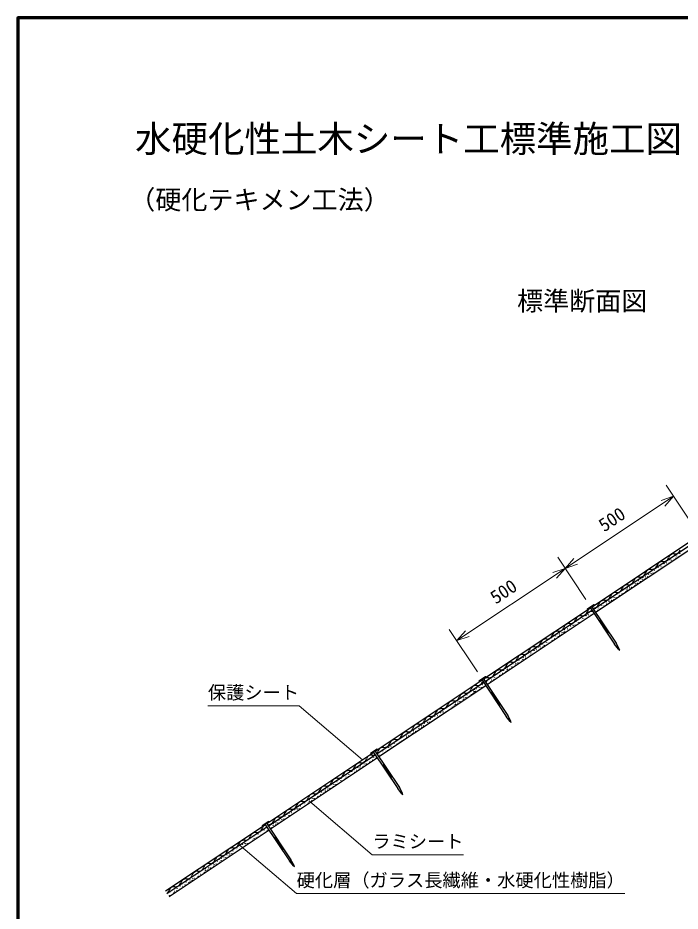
# Model space of a CAD drawing. Units: millimetres, scale not verified. Extents: x 200 to 8200, y 200 to 5825.
# Drawn here: x 200 to 2742, y 2309 to 5740 of the extents above; entities that cross this region are included whole.
import ezdxf
from ezdxf.enums import TextEntityAlignment as Align

# ---------------------------------------------------------------- set-up
doc = ezdxf.new("R2010")
doc.units = ezdxf.units.MM
doc.header["$LTSCALE"] = 20
for name, color, linetype, lineweight in [('C-STR', 7, 'Continuous', 25), ('C-STR-DIM', 1, 'Continuous', 13), ('C-STR-HTXT', 1, 'Continuous', 13), ('C-TTL', 2, 'Continuous', 70)]:
    doc.layers.add(name, color=color, linetype=linetype, lineweight=lineweight)
doc.layers.add('C-TTL-TXT', color=7, linetype='Continuous')
doc.styles.add('ＭＳ ゴシック', font='')
doc.styles.get('ＭＳ ゴシック').set_extended_font_data('MS Gothic')

msp = doc.modelspace()

# ---------------------------------------------------------------- linework, layer by layer
at = {"layer": 'C-STR'}
for p, q in [((2814.26, 3749.93), (2404.06, 3476.46)), ((2409.63, 3468.12), (2819.83, 3741.58)), ((2828.15, 3729.11), (2417.95, 3455.64)), ((2398.24, 3472.58), (1988.03, 3199.11)), ((2386.05, 3470.07), (2411.05, 3486.75)), ((2386.87, 3468.85), (2386.05, 3470.07)), ((2411.87, 3485.53), (2386.87, 3468.85)), ((2396.46, 3475.25), (2490.64, 3334.07)), ((2402.28, 3479.13), (2496.46, 3337.95)), ((2411.87, 3485.53), (2411.05, 3486.75)), ((1993.6, 3190.77), (2403.8, 3464.23)), ((2412.13, 3451.76), (2001.93, 3178.29)), ((2431.51, 3422.7), (2437.33, 3426.58)), ((2433.57, 3419.62), (2439.39, 3423.5)), ((2435.62, 3416.54), (2441.44, 3420.42)), ((2437.67, 3413.46), (2443.5, 3417.34)), ((2439.73, 3410.38), (2445.55, 3414.26)), ((2441.78, 3407.3), (2447.61, 3411.18)), ((2443.84, 3404.22), (2449.66, 3408.1)), ((2445.89, 3401.14), (2451.72, 3405.02)), ((2447.95, 3398.06), (2453.77, 3401.94)), ((2450, 3394.98), (2455.83, 3398.86)), ((2452.06, 3391.9), (2457.88, 3395.78)), ((2454.11, 3388.82), (2459.94, 3392.7)), ((2456.17, 3385.74), (2461.99, 3389.62)), ((2458.22, 3382.66), (2464.04, 3386.54)), ((2460.28, 3379.58), (2466.1, 3383.46)), ((2462.33, 3376.5), (2468.15, 3380.38)), ((2506.18, 3314.38), (2490.64, 3334.07)), ((2508.67, 3316.04), (2496.46, 3337.95)), ((2506.18, 3314.38), (2510.2, 3311.05)), ((2510.2, 3311.05), (2508.67, 3316.04)), ((1982.21, 3195.23), (1572.01, 2921.76)), ((1970.02, 3192.72), (1995.03, 3209.4)), ((1970.84, 3191.5), (1970.02, 3192.72)), ((1995.85, 3208.18), (1970.84, 3191.5)), ((1980.43, 3197.9), (2074.61, 3056.72)), ((1986.25, 3201.78), (2080.44, 3060.6)), ((1995.85, 3208.18), (1995.03, 3209.41)), ((1577.58, 2913.42), (1987.78, 3186.88)), ((1996.1, 3174.41), (1585.9, 2900.94)), ((2015.49, 3145.35), (2021.31, 3149.23)), ((2017.54, 3142.27), (2023.36, 3146.15)), ((2019.59, 3139.19), (2025.42, 3143.07)), ((2021.65, 3136.11), (2027.47, 3139.99)), ((2023.7, 3133.03), (2029.53, 3136.91)), ((2025.76, 3129.95), (2031.58, 3133.83)), ((2027.81, 3126.87), (2033.64, 3130.75)), ((2029.87, 3123.79), (2035.69, 3127.67)), ((2031.92, 3120.71), (2037.75, 3124.59)), ((2033.98, 3117.63), (2039.8, 3121.51)), ((2036.03, 3114.55), (2041.86, 3118.43)), ((2038.09, 3111.47), (2043.91, 3115.35)), ((2040.14, 3108.39), (2045.96, 3112.27)), ((2042.2, 3105.31), (2048.02, 3109.19)), ((2044.25, 3102.23), (2050.07, 3106.11)), ((2046.3, 3099.15), (2052.13, 3103.03)), ((2090.15, 3037.03), (2074.61, 3056.72)), ((2092.65, 3038.69), (2080.44, 3060.6)), ((2090.15, 3037.03), (2094.17, 3033.7)), ((2094.17, 3033.7), (2092.65, 3038.69)), ((1566.18, 2917.88), (1155.98, 2644.41)), ((1554, 2915.37), (1579, 2932.05)), ((1579.82, 2930.83), (1554.81, 2914.15)), ((1564.41, 2920.55), (1658.59, 2779.37)), ((1570.23, 2924.43), (1664.41, 2783.25)), ((1579.82, 2930.83), (1579, 2932.06)), ((1161.55, 2636.07), (1571.75, 2909.54)), ((1580.08, 2897.06), (1169.88, 2623.59)), ((1554.81, 2914.15), (1554, 2915.37)), ((1599.46, 2868), (1605.28, 2871.88)), ((1601.51, 2864.92), (1607.34, 2868.8)), ((1603.57, 2861.84), (1609.39, 2865.72)), ((1605.62, 2858.76), (1611.45, 2862.64)), ((1607.68, 2855.68), (1613.5, 2859.56)), ((1609.73, 2852.6), (1615.56, 2856.48)), ((1611.79, 2849.52), (1617.61, 2853.4)), ((1613.84, 2846.44), (1619.67, 2850.32)), ((1615.9, 2843.36), (1621.72, 2847.24)), ((1617.95, 2840.28), (1623.78, 2844.16)), ((1620.01, 2837.2), (1625.83, 2841.08)), ((1622.06, 2834.12), (1627.88, 2838)), ((1624.11, 2831.04), (1629.94, 2834.92)), ((1626.17, 2827.96), (1631.99, 2831.84)), ((1628.22, 2824.88), (1634.05, 2828.76)), ((1630.28, 2821.8), (1636.1, 2825.69)), ((1676.62, 2761.34), (1664.41, 2783.25)), ((1674.12, 2759.68), (1658.59, 2779.37)), ((1674.12, 2759.68), (1678.15, 2756.35)), ((1678.15, 2756.35), (1676.62, 2761.34)), ((1137.97, 2638.03), (1162.98, 2654.7)), ((1163.79, 2653.48), (1138.79, 2636.8)), ((1148.38, 2643.2), (1242.56, 2502.02)), ((1154.2, 2647.08), (1248.38, 2505.9)), ((1163.79, 2653.48), (1162.98, 2654.71)), ((1150.16, 2640.53), (766.75, 2384.93)), ((772.23, 2376.52), (1155.73, 2632.19)), ((1164.05, 2619.71), (780.43, 2363.96)), ((1138.79, 2636.8), (1137.97, 2638.03)), ((1183.43, 2590.65), (1189.26, 2594.53)), ((1185.49, 2587.57), (1191.31, 2591.45)), ((1187.54, 2584.49), (1193.37, 2588.37)), ((1189.6, 2581.41), (1195.42, 2585.29)), ((1191.65, 2578.33), (1197.48, 2582.21)), ((1193.71, 2575.25), (1199.53, 2579.13)), ((1195.76, 2572.17), (1201.59, 2576.05)), ((1197.82, 2569.09), (1203.64, 2572.97)), ((1199.87, 2566.01), (1205.7, 2569.89)), ((1201.93, 2562.93), (1207.75, 2566.82)), ((1203.98, 2559.85), (1209.8, 2563.74)), ((1206.03, 2556.77), (1211.86, 2560.66)), ((1208.09, 2553.69), (1213.91, 2557.58)), ((1210.14, 2550.61), (1215.97, 2554.5)), ((1212.2, 2547.53), (1218.02, 2551.42)), ((1214.25, 2544.45), (1220.08, 2548.34)), ((1260.59, 2483.99), (1248.38, 2505.9)), ((1258.1, 2482.33), (1242.56, 2502.02)), ((1258.1, 2482.33), (1262.12, 2479)), ((1262.12, 2479), (1260.59, 2483.99))]:
    msp.add_line(p, q, dxfattribs=at)
for centre in [(2728.52, 3672.71), (2735.96, 3672.33), (2740.26, 3683.24), (2680.35, 3643.3), (2686.63, 3650.61), (2689.81, 3640.19), (2690.68, 3646.27), (2698.8, 3647.56), (2703.09, 3658.46), (2709.37, 3665.77), (2709.83, 3655.39), (2714.02, 3655.73), (2717.95, 3661.98), (2718.1, 3669.4), (2726.98, 3664.97), (2620.44, 3603.36), (2626.72, 3610.67), (2630.77, 3606.33), (2638.89, 3607.62), (2643.18, 3618.52), (2649.46, 3625.83), (2654.11, 3615.79), (2658.04, 3622.04), (2658.19, 3629.46), (2667.07, 3625.03), (2668.61, 3632.77), (2676.06, 3632.4), (2566.81, 3570.73), (2583.27, 3578.58), (2589.55, 3585.89), (2590.02, 3575.52), (2594.2, 3575.85), (2598.13, 3582.11), (2598.28, 3589.53), (2607.16, 3585.1), (2608.7, 3592.83), (2616.15, 3592.46), (2629.9, 3600.26), (2523.37, 3538.64), (2529.65, 3545.95), (2534.29, 3535.92), (2538.23, 3542.17), (2538.38, 3549.59), (2547.26, 3545.16), (2548.79, 3552.89), (2556.24, 3552.52), (2560.53, 3563.42), (2570, 3560.32), (2570.86, 3566.39), (2578.98, 3567.68), (2478.32, 3502.23), (2478.47, 3509.65), (2487.35, 3505.22), (2488.89, 3512.95), (2496.33, 3512.58), (2500.63, 3523.48), (2506.91, 3530.79), (2510.09, 3520.38), (2510.96, 3526.45), (2519.07, 3527.74), (2418.56, 3469.71), (2428.98, 3473.01), (2436.43, 3472.64), (2440.72, 3483.54), (2447, 3490.86), (2450.18, 3480.44), (2454.42, 3482.67), (2458.5, 3496.34), (2459.17, 3487.8), (2467.38, 3491.91), (2468.92, 3499.64), (2474.39, 3495.98), (2369.07, 3433.08), (2374.16, 3439.17), (2376.52, 3432.7), (2380.81, 3443.61), (2387.09, 3450.92), (2390.27, 3440.5), (2391.14, 3446.57), (2399.26, 3447.86), (2403.55, 3458.77), (2418.41, 3462.29), (2427.44, 3465.28), (2320.9, 3403.67), (2327.18, 3410.98), (2330.36, 3400.56), (2331.23, 3406.64), (2339.35, 3407.93), (2343.27, 3421.7), (2351.85, 3417.92), (2352, 3425.33), (2360.88, 3420.91), (2362.41, 3428.64), (2263.77, 3365.58), (2270.05, 3372.89), (2274.69, 3362.85), (2278.63, 3369.1), (2278.78, 3376.52), (2287.66, 3372.09), (2289.19, 3379.82), (2294.66, 3376.16), (2296.64, 3379.45), (2298.6, 3382.41), (2298.75, 3389.83), (2307.62, 3385.4), (2309.16, 3393.14), (2316.61, 3392.77), (2211.31, 3333.39), (2219.89, 3329.61), (2229.29, 3339.89), (2236.73, 3339.51), (2241.03, 3350.42), (2247.31, 3357.73), (2250.49, 3347.31), (2251.36, 3353.38), (2259.47, 3354.67), (2158.96, 3296.64), (2169.38, 3299.95), (2176.83, 3299.58), (2181.12, 3310.48), (2187.4, 3317.79), (2190.58, 3307.37), (2191.45, 3313.45), (2197.74, 3323.43), (2199.57, 3314.74), (2202.39, 3313.39), (2203.86, 3325.64), (2206.32, 3319.64), (2215.95, 3323.35), (2107.52, 3264.54), (2111.57, 3260.19), (2119.69, 3261.48), (2123.98, 3272.39), (2130.26, 3279.7), (2134.91, 3269.66), (2138.84, 3275.91), (2138.99, 3283.33), (2147.87, 3278.9), (2149.41, 3286.63), (2154.88, 3282.97), (2158.81, 3289.23), (2167.84, 3292.21), (2064.07, 3232.45), (2070.35, 3239.76), (2075, 3229.72), (2078.94, 3235.97), (2079.08, 3243.39), (2087.96, 3238.96), (2089.5, 3246.7), (2096.95, 3246.32), (2101.24, 3257.23), (2110.7, 3254.12), (2019.03, 3196.04), (2019.18, 3203.45), (2028.06, 3199.03), (2029.59, 3206.76), (2037.04, 3206.39), (2041.33, 3217.29), (2047.61, 3224.6), (2050.8, 3214.19), (2051.66, 3220.26), (2059.78, 3221.55), (1952.61, 3159.08), (1961.46, 3164.04), (1967.74, 3171.35), (1970.92, 3160.93), (1971.79, 3167.01), (1979.9, 3168.3), (1984.2, 3179.2), (1999.21, 3190.14), (2008.09, 3185.71), (2015.09, 3189.78), (1901.55, 3124.1), (1907.83, 3131.41), (1911.88, 3127.07), (1920, 3128.36), (1924.29, 3139.26), (1932.49, 3138.35), (1932.64, 3145.77), (1941.52, 3141.34), (1948.18, 3145.77), (1948.53, 3145.41), (1949.72, 3153.51), (1952.46, 3151.66), (1957.16, 3153.14), (1850.69, 3093.32), (1859.27, 3089.53), (1859.42, 3096.95), (1868.3, 3092.52), (1875.31, 3096.59), (1879.24, 3102.85), (1879.39, 3110.27), (1888.27, 3105.84), (1889.81, 3113.57), (1897.26, 3113.2), (1911.01, 3121), (1799.52, 3057.01), (1809.93, 3060.32), (1817.38, 3059.95), (1821.67, 3070.85), (1827.95, 3078.16), (1831.13, 3067.74), (1832, 3073.82), (1840.12, 3075.11), (1844.41, 3086.01), (1855.34, 3083.28), (1750.03, 3020.38), (1757.47, 3020.01), (1761.77, 3030.91), (1768.04, 3038.22), (1771.23, 3027.81), (1772.09, 3033.88), (1780.21, 3035.17), (1784.51, 3046.07), (1790.78, 3053.38), (1795.43, 3043.34), (1799.37, 3049.6), (1808.39, 3052.58), (1704.63, 2992.82), (1710.91, 3000.13), (1715.56, 2990.09), (1719.49, 2996.34), (1719.64, 3003.76), (1728.52, 2999.33), (1735.53, 3003.41), (1739.46, 3009.66), (1739.61, 3017.08), (1748.49, 3012.65), (1644.72, 2952.88), (1651, 2960.19), (1659.58, 2956.41), (1659.73, 2963.82), (1668.61, 2959.4), (1670.23, 2973.2), (1674.88, 2963.16), (1678.81, 2969.41), (1688.17, 2984.97), (1691.35, 2974.56), (1692.22, 2980.63), (1700.34, 2981.92), (1599.67, 2916.47), (1599.82, 2923.89), (1608.7, 2919.46), (1610.24, 2927.19), (1617.69, 2926.82), (1621.98, 2937.72), (1628.26, 2945.03), (1631.44, 2934.62), (1632.31, 2940.69), (1640.43, 2941.98), (1655.65, 2950.15), (1542.1, 2884.47), (1548.38, 2891.78), (1552.43, 2887.44), (1560.55, 2888.73), (1564.84, 2899.63), (1571.12, 2906.94), (1575.77, 2896.9), (1579.85, 2910.57), (1588.73, 2906.14), (1595.74, 2910.22), (1488.48, 2851.84), (1500.64, 2848.79), (1504.56, 2862.56), (1504.94, 2859.69), (1509.21, 2852.53), (1513.14, 2858.78), (1513.29, 2866.2), (1522.17, 2861.77), (1529.18, 2865.84), (1530.36, 2873.94), (1537.81, 2873.57), (1551.56, 2881.37), (1431.34, 2813.75), (1440.07, 2817.38), (1455.96, 2817.03), (1459.89, 2823.28), (1460.04, 2830.7), (1468.92, 2826.27), (1470.46, 2834), (1477.9, 2833.63), (1482.2, 2844.53), (1491.66, 2841.43), (1492.53, 2847.5), (1390.58, 2780.75), (1398.03, 2780.38), (1402.32, 2791.28), (1408.6, 2798.59), (1411.78, 2788.18), (1412.65, 2794.25), (1420.77, 2795.54), (1425.06, 2806.44), (1435.99, 2803.71), (1439.92, 2809.97), (1448.95, 2812.95), (1342.41, 2751.34), (1348.69, 2758.65), (1351.87, 2748.24), (1352.74, 2754.31), (1360.86, 2755.6), (1365.15, 2766.5), (1371.43, 2773.81), (1376.08, 2763.78), (1380.01, 2770.03), (1380.16, 2777.45), (1389.04, 2773.02), (1285.28, 2713.25), (1291.55, 2720.56), (1300.14, 2716.78), (1300.29, 2724.19), (1309.16, 2719.77), (1316.17, 2723.84), (1320.1, 2730.09), (1320.25, 2737.51), (1329.13, 2733.08), (1330.67, 2740.81), (1338.12, 2740.44), (1231.65, 2680.62), (1240.23, 2676.84), (1240.38, 2684.26), (1249.26, 2679.83), (1250.79, 2687.56), (1258.24, 2687.19), (1262.54, 2698.09), (1268.81, 2705.4), (1272, 2694.99), (1272.86, 2701.06), (1280.98, 2702.35), (1296.2, 2710.52), (1180.47, 2644.32), (1190.89, 2647.62), (1198.33, 2647.25), (1202.63, 2658.15), (1208.91, 2665.46), (1212.09, 2655.05), (1212.96, 2661.12), (1221.07, 2662.41), (1225.37, 2673.31), (1236.3, 2670.59), (1130.23, 2609.25), (1145.49, 2620.06), (1151.77, 2627.37), (1156.42, 2617.33), (1160.35, 2623.59), (1176.39, 2630.65), (1180.32, 2636.9), (1189.35, 2639.89), (1085.58, 2580.12), (1091.86, 2587.43), (1096.51, 2577.4), (1103.17, 2581.83), (1107.1, 2588.09), (1107.25, 2595.5), (1116.13, 2591.08), (1118.46, 2594), (1122.75, 2604.9), (1130.08, 2601.83), (1025.68, 2540.18), (1040.54, 2543.71), (1040.69, 2551.13), (1049.56, 2546.7), (1051.1, 2554.43), (1058.55, 2554.06), (1062.84, 2564.96), (1069.12, 2572.27), (1072.3, 2561.86), (1073.17, 2567.93), (1081.29, 2569.22), (972.05, 2507.56), (980.78, 2511.19), (989.66, 2506.76), (991.2, 2514.49), (998.64, 2514.12), (1002.94, 2525.02), (1009.21, 2532.34), (1012.4, 2521.92), (1013.26, 2527.99), (1021.38, 2529.28), (1036.6, 2537.46), (920.87, 2471.25), (931.29, 2474.56), (938.73, 2474.18), (943.03, 2485.09), (949.31, 2492.4), (952.49, 2481.98), (953.36, 2488.05), (961.47, 2489.34), (965.77, 2500.25), (976.7, 2497.52), (980.63, 2503.77), (883.12, 2445.15), (889.4, 2452.46), (892.58, 2442.04), (893.45, 2448.12), (901.57, 2449.4), (916.79, 2457.58), (920.72, 2463.83), (929.75, 2466.82), (823.21, 2405.21), (829.49, 2412.52), (832.67, 2402.11), (833.54, 2408.18), (841.66, 2409.47), (845.95, 2420.37), (852.23, 2427.68), (856.88, 2417.64), (860.81, 2423.89), (860.96, 2431.31), (869.84, 2426.88), (871.38, 2434.62), (878.83, 2434.25), (781.75, 2369.53), (786.04, 2380.43), (796.97, 2377.7), (800.9, 2383.96), (801.05, 2391.38), (809.93, 2386.95), (811.47, 2394.68), (818.92, 2394.31)]:
    msp.add_circle(centre, 0.3, dxfattribs=at)
for centre, radius, start, end in [((2717.29, 3660.79), 20.38, 82.57791, 164.80209), ((2722.55, 3701.21), 20.38, 262.57791, 344.80209), ((2672.69, 3631.06), 20.38, 82.57791, 164.80209), ((2677.95, 3671.47), 20.38, 262.57791, 344.80209), ((2588.76, 3612.01), 20.38, 262.57791, 344.80209), ((2628.09, 3601.32), 20.38, 82.57791, 164.80209), ((2633.36, 3641.74), 20.38, 262.57791, 344.80209), ((2544.16, 3582.28), 20.38, 262.57791, 344.80209), ((2583.49, 3571.59), 20.38, 82.57791, 164.80209), ((2499.56, 3552.55), 20.38, 262.57791, 344.80209), ((2538.9, 3541.86), 20.38, 82.57791, 164.80209), ((2449.7, 3482.4), 20.38, 82.57791, 164.80209), ((2454.97, 3522.81), 20.38, 262.57791, 344.80209), ((2494.3, 3512.13), 20.38, 82.57791, 164.80209), ((2405.1, 3452.67), 20.38, 108.51755, 164.80209), ((2405.1, 3452.67), 20.38, 82.57791, 86.44219), ((2410.37, 3493.08), 20.38, 262.57791, 344.80209), ((2360.5, 3422.93), 20.38, 82.57791, 164.80209), ((2365.77, 3463.35), 20.38, 262.57791, 344.80209), ((2276.57, 3403.89), 20.38, 262.57791, 344.80209), ((2315.91, 3393.2), 20.38, 82.57791, 164.80209), ((2321.17, 3433.62), 20.38, 262.57791, 344.80209), ((2231.98, 3374.15), 20.38, 262.57791, 344.80209), ((2271.31, 3363.47), 20.38, 82.57791, 164.80209), ((2187.38, 3344.42), 20.38, 262.57791, 344.80209), ((2226.71, 3333.74), 20.38, 82.57791, 164.80209), ((2137.51, 3274.27), 20.38, 82.57791, 164.80209), ((2142.78, 3314.69), 20.38, 262.57791, 344.80209), ((2182.11, 3304.01), 20.38, 82.57791, 164.80209), ((2092.92, 3244.54), 20.38, 82.57791, 164.80209), ((2098.18, 3284.96), 20.38, 262.57791, 344.80209), ((2048.32, 3214.81), 20.38, 82.57791, 164.80209), ((2053.58, 3255.23), 20.38, 262.57791, 344.80209), ((2003.72, 3185.08), 20.38, 160.69267, 164.80209), ((2003.72, 3185.08), 20.38, 82.57791, 138.66599), ((2008.99, 3225.5), 20.38, 262.57791, 344.80209), ((1919.79, 3166.03), 20.38, 262.57791, 344.80209), ((1959.12, 3155.35), 20.38, 82.57791, 164.80209), ((1964.39, 3195.76), 20.38, 262.57791, 344.80209), ((1999.06, 3182.72), 0.3, 289.35378, 138.06043), ((1875.19, 3136.3), 20.38, 262.57791, 344.80209), ((1914.52, 3125.61), 20.38, 82.57791, 164.80209), ((1830.59, 3106.57), 20.38, 262.57791, 344.80209), ((1869.93, 3095.88), 20.38, 82.57791, 164.80209), ((1780.73, 3036.42), 20.38, 82.57791, 164.80209), ((1786, 3076.84), 20.38, 262.57791, 344.80209), ((1825.33, 3066.15), 20.38, 82.57791, 164.80209), ((1736.13, 3006.69), 20.38, 82.57791, 164.80209), ((1741.4, 3047.1), 20.38, 262.57791, 344.80209), ((1691.54, 2976.96), 20.38, 82.57791, 164.80209), ((1696.8, 3017.37), 20.38, 262.57791, 344.80209), ((1607.6, 2957.91), 20.38, 262.57791, 344.80209), ((1646.94, 2947.22), 20.38, 82.57791, 164.80209), ((1652.2, 2987.64), 20.38, 262.57791, 344.80209), ((1563.01, 2928.18), 20.38, 314.82718, 344.80209), ((1602.34, 2917.49), 20.38, 82.57791, 164.80209), ((1518.41, 2898.44), 20.38, 262.57791, 344.80209), ((1557.74, 2887.76), 20.38, 82.57791, 164.80209), ((1563.01, 2928.18), 20.38, 262.57791, 295.04412), ((1468.55, 2828.3), 20.38, 82.57791, 164.80209), ((1473.81, 2868.71), 20.38, 262.57791, 344.80209), ((1513.14, 2858.03), 20.38, 82.57791, 164.80209), ((1423.95, 2798.56), 20.38, 82.57791, 164.80209), ((1429.21, 2838.98), 20.38, 262.57791, 344.80209), ((1379.35, 2768.83), 20.38, 82.57791, 164.80209), ((1384.61, 2809.25), 20.38, 262.57791, 344.80209), ((1334.75, 2739.1), 20.38, 82.57791, 164.80209), ((1340.02, 2779.52), 20.38, 262.57791, 344.80209), ((1250.82, 2720.05), 20.38, 262.57791, 344.80209), ((1290.15, 2709.37), 20.38, 82.57791, 164.80209), ((1295.42, 2749.79), 20.38, 262.57791, 344.80209), ((1206.22, 2690.32), 20.38, 262.57791, 344.80209), ((1245.56, 2679.64), 20.38, 82.57791, 164.80209), ((1161.63, 2660.59), 20.38, 262.57791, 344.80209), ((1200.96, 2649.9), 20.38, 82.57791, 164.80209), ((1111.76, 2590.44), 20.38, 82.57791, 164.80209), ((1117.03, 2630.86), 20.38, 262.57791, 344.80209), ((1156.36, 2620.17), 20.38, 106.17326, 164.80209), ((1156.36, 2620.17), 20.38, 82.57791, 83.55965), ((1067.16, 2560.71), 20.38, 82.57791, 164.80209), ((1072.43, 2601.13), 20.38, 262.57791, 344.80209), ((1022.57, 2530.98), 20.38, 82.57791, 164.80209), ((1027.83, 2571.39), 20.38, 262.57791, 344.80209), ((938.64, 2511.93), 20.38, 262.57791, 344.80209), ((977.97, 2501.25), 20.38, 82.57791, 164.80209), ((983.23, 2541.66), 20.38, 262.57791, 344.80209), ((894.04, 2482.2), 20.38, 262.57791, 344.80209), ((933.37, 2471.51), 20.38, 82.57791, 164.80209), ((849.44, 2452.47), 20.38, 262.57791, 344.80209), ((888.77, 2441.78), 20.38, 82.57791, 164.80209), ((799.58, 2382.32), 20.38, 82.57791, 164.80209), ((804.84, 2422.73), 20.38, 262.57791, 344.80209), ((844.17, 2412.05), 20.38, 82.57791, 164.80209), ((760.24, 2393), 20.38, 305.73491, 344.80209)]:
    msp.add_arc(centre, radius, start, end, dxfattribs=at)
at = {"layer": 'C-STR-DIM'}
for p, q in [((2796.46, 3783.03), (2688.29, 3945.28)), ((2300.85, 3625.06), (2716.87, 3902.41)), ((2716.87, 3902.41), (2669.51, 3886.38)), ((2716.87, 3902.41), (2683.86, 3864.85)), ((2380.43, 3505.68), (2272.26, 3667.93)), ((2300.85, 3625.06), (2333.85, 3662.61)), ((2300.85, 3625.06), (2348.21, 3641.08)), ((1884.82, 3347.71), (2300.85, 3625.06)), ((2300.85, 3625.06), (2253.48, 3609.03)), ((2300.85, 3625.06), (2267.84, 3587.5)), ((1964.41, 3228.33), (1856.24, 3390.58)), ((1884.82, 3347.71), (1917.83, 3385.26)), ((1884.82, 3347.71), (1932.18, 3363.73))]:
    msp.add_line(p, q, dxfattribs=at)
at = {"layer": 'C-STR-HTXT'}
for p, q in [((929.31, 3097.29), (1279.31, 3097.29)), ((1279.31, 3097.29), (1523.22, 2889.24)), ((1320.36, 2730.25), (1560.48, 2525.44)), ((1047.5, 2566.05), (1269.96, 2376.3)), ((1560.48, 2525.44), (1910.48, 2525.44)), ((1269.96, 2376.3), (2529.96, 2376.3))]:
    msp.add_line(p, q, dxfattribs=at)
at = {"layer": 'C-TTL'}
msp.add_lwpolyline([(200, 200), (8200, 200), (8200, 5740), (200, 5740)], close=True, dxfattribs=at)

# ---------------------------------------------------------------- texts
at = {"layer": 'C-STR-DIM', "color": 7, "style": 'ＭＳ ゴシック'}
for p in [(2459.32, 3750.51), (2043.3, 3473.16)]:
    msp.add_text('500', height=51.32, rotation=33.69, dxfattribs=at).set_placement(p, align=Align.BOTTOM_LEFT)
at = {"layer": 'C-STR-HTXT', "color": 7, "style": 'ＭＳ ゴシック'}
for s, p in [('保護シート', (929.31, 3107.29)), ('ラミシート', (1560.48, 2535.44)), ('硬化層（ガラス長繊維・水硬化性樹脂）', (1269.96, 2386.3))]:
    msp.add_text(s, height=51.32, dxfattribs=at).set_placement(p, align=Align.BOTTOM_LEFT)
at = {"layer": 'C-TTL-TXT', "color": 3, "style": 'ＭＳ ゴシック'}
for s, height, p in [('水硬化性土木シート工標準施工図（盛土用）', 102.6, (650.04, 5193.35)), ('（硬化テキメン工法）', 73.31, (627.67, 4982.63))]:
    msp.add_text(s, height=height, dxfattribs=at).set_placement(p, align=Align.BOTTOM_LEFT)
at = {"layer": 'C-TTL-TXT', "style": 'ＭＳ ゴシック'}
msp.add_text('標準断面図', height=73.31, dxfattribs=at).set_placement((2116.43, 4593.95), align=Align.BOTTOM_LEFT)

doc.saveas('drawing.dxf')
